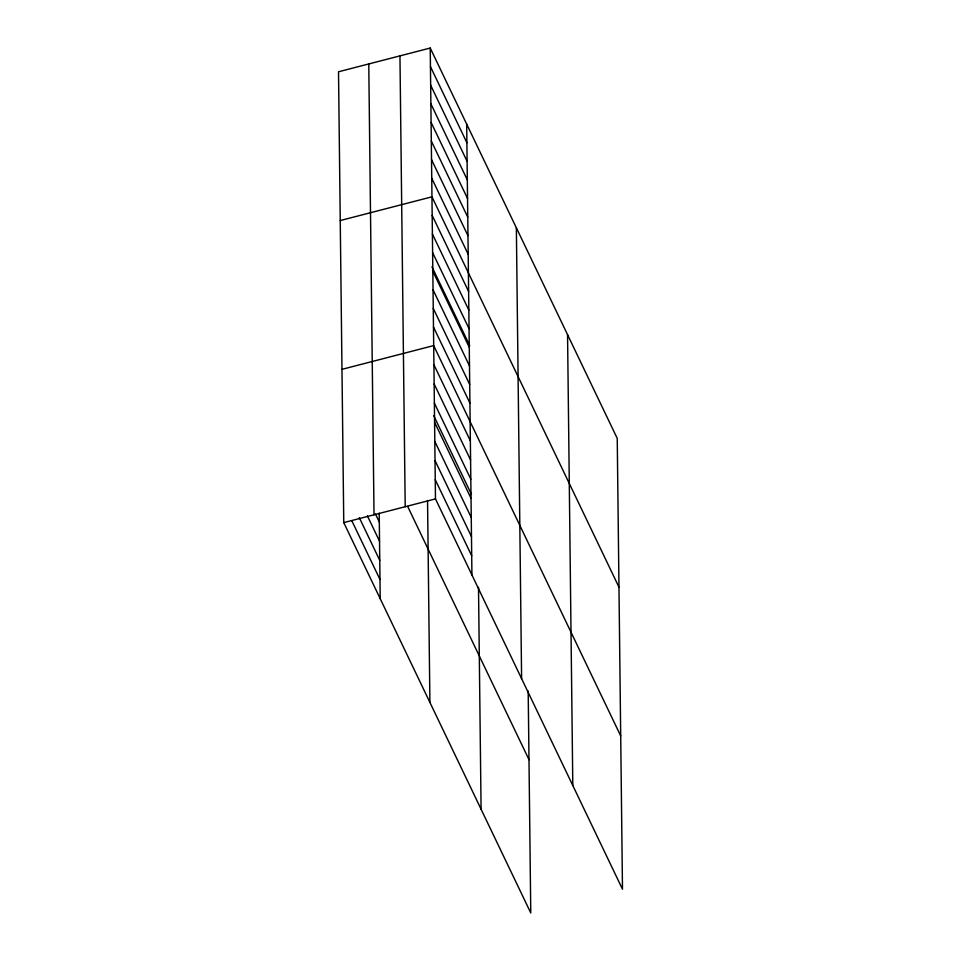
<?xml version="1.0" encoding="UTF-8"?>
<svg xmlns="http://www.w3.org/2000/svg" width="961" height="961" viewBox="0 0 961 961"><rect width="100%" height="100%" fill="white"/><g stroke="black" fill="none" stroke-linecap="round" stroke-linejoin="round"><path stroke-width="1.44" d="M430.228 48.05L435.477 498.891L622.488 889.225L617.238 438.384L430.228 48.05L338.512 71.775L343.762 522.616L530.772 912.95L528.19 690.995M340.242 220.549L431.957 196.825L618.968 587.159M341.972 369.336L433.687 345.6L620.71 735.934M343.762 522.616L435.477 498.891M430.444 66.645L466.89 142.733M430.66 85.241L467.106 161.328M430.876 103.836L467.322 179.923M431.093 122.443L467.539 198.519M431.309 141.039L467.755 217.114M431.525 159.634L467.971 235.709M431.741 178.229L468.187 254.305M432.174 215.42L468.62 291.507M432.39 234.016L468.836 310.103M432.606 252.611L469.052 328.698M431.957 266.822L469.749 345.696M432.822 271.218L469.268 347.293M433.039 289.814L469.485 365.889M433.255 308.409L469.701 384.484M433.471 327.004L469.917 403.079M433.916 364.76L470.361 440.847M434.132 383.92L470.59 460.007M434.36 403.079L470.806 479.167M433.699 415.608L471.479 494.471M434.576 422.239L471.034 498.327M434.804 441.399L471.25 517.486M435.021 460.559L471.479 536.646M435.249 479.731L471.695 555.806M407.728 506.567L528.994 759.67M375.487 514.039L379.319 522.051M367.39 515.853L379.547 541.211M359.306 517.667L379.763 560.371M351.846 520.802L379.991 579.531M567.555 334.68L572.804 785.521M516.357 227.829L521.607 678.67M478.506 587.291L481.089 809.246M466.674 124.125L471.923 574.966M427.549 500.477L429.903 702.395M399.956 55.882L405.206 506.711M379.211 513.21L380.208 598.691M368.772 63.943L374.021 514.784"/></g></svg>
